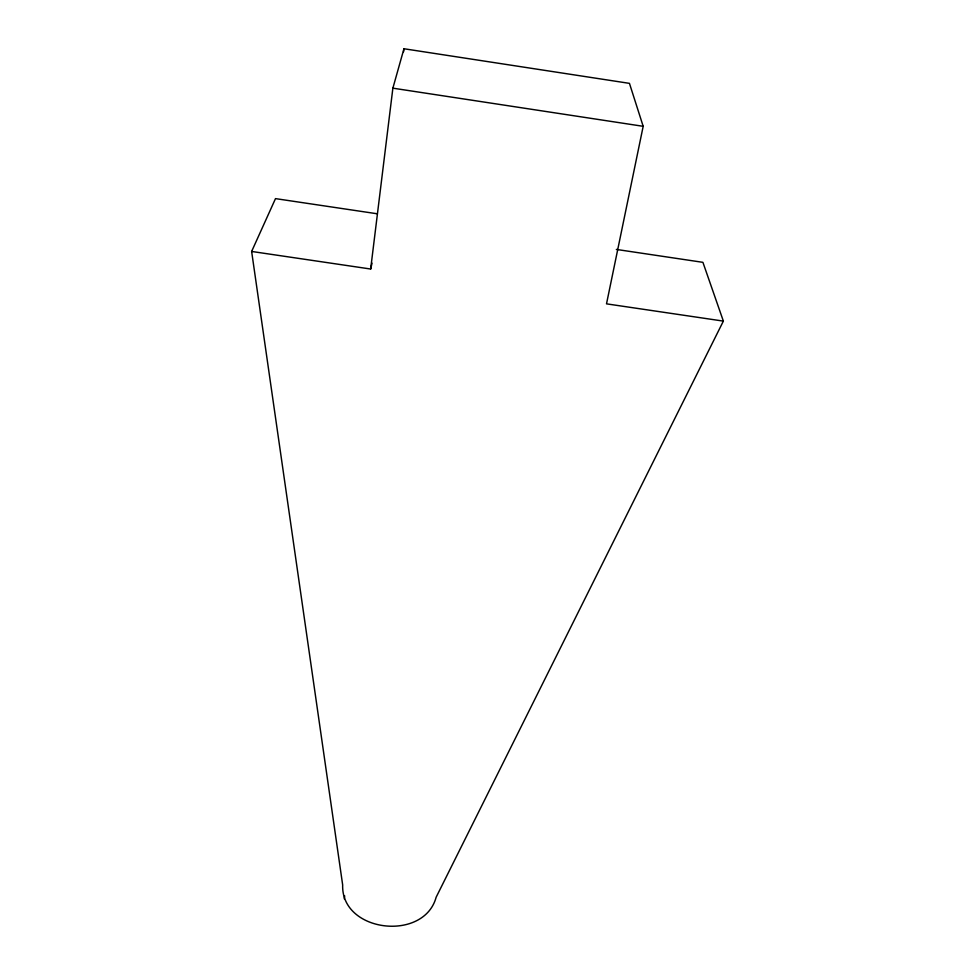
<?xml version="1.0" encoding="UTF-8"?>
<svg xmlns="http://www.w3.org/2000/svg" width="975" height="975" viewBox="0 0 975 975"><rect width="100%" height="100%" fill="white"/><g stroke="black" fill="none" stroke-linecap="round" stroke-linejoin="round"><path stroke-width="1.46" d="M251.635 251.452L370.658 269.027L392.876 88.164L403.955 48.75L629.448 83.363L643.183 126.311L606.511 303.847L723.365 321.104L436.13 897.256C423.991 942.082 341.031 932.527 342.664 884.959L251.635 251.452L275.498 198.62L377.264 213.781M403.589 51.772L403.955 48.75M344.285 898.852L344.675 895.867M370.658 269.027L372.023 263.152M616.346 249.429L702.914 262.336L723.365 321.104M392.876 88.164L643.183 126.311"/></g></svg>
